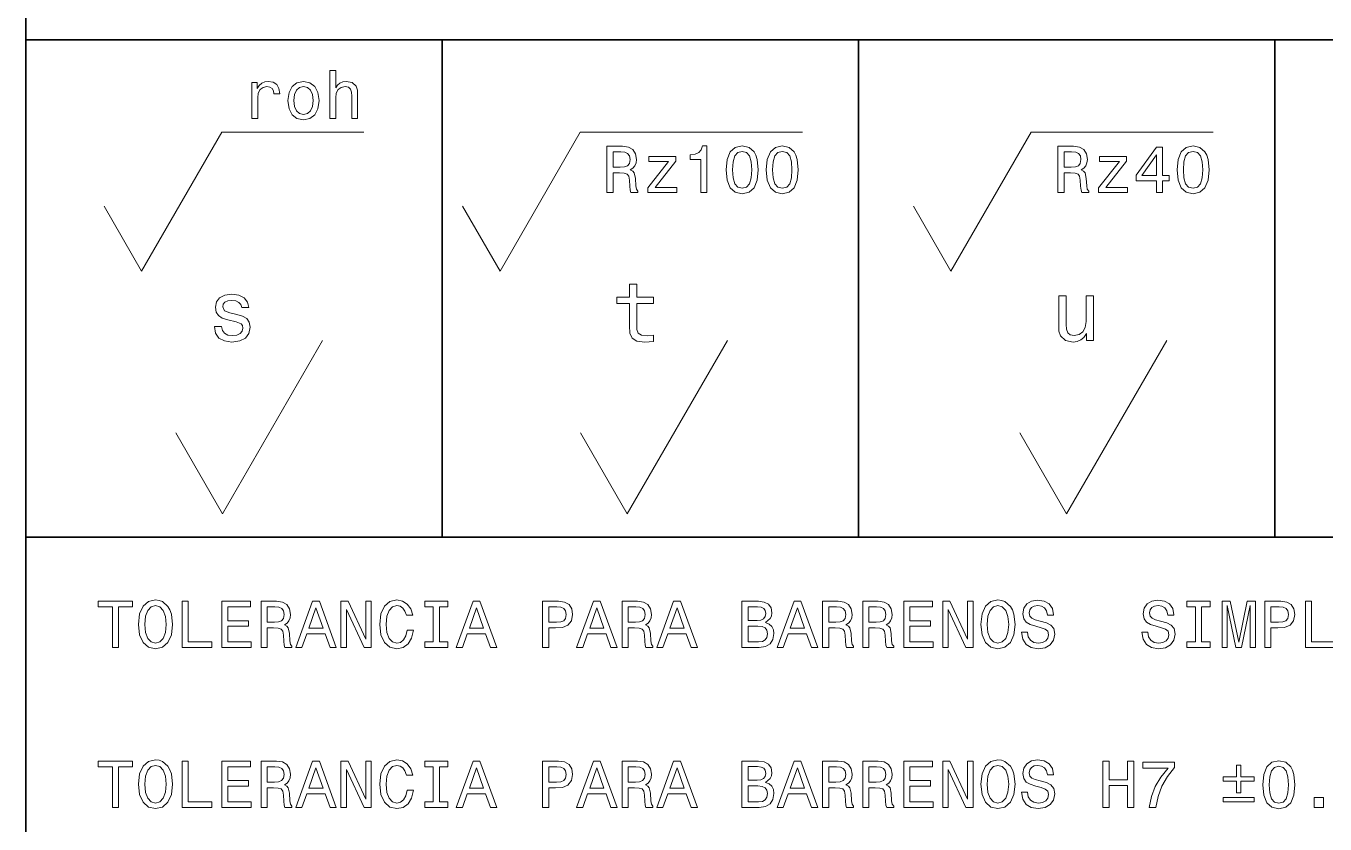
# Model space of a CAD drawing. Extents: x 14 to 2196, y -1968 to 1826.
# Drawn here: x 954 to 1066.3, y 488.4 to 557.4 of the extents above; entities that cross this region are included whole.
import ezdxf

# ---------------------------------------------------------------- set-up
doc = ezdxf.new("R2010")
doc.units = 0

msp = doc.modelspace()

# ---------------------------------------------------------------- linework, layer by layer
at = {"color": 7, "lineweight": 35}
for p, q in [((953.95874, 826.463928), (953.95874, 15.623924)), ((1173.95874, 556.249268), (953.95874, 556.249268)), ((953.95874, 556.249268), (953.95874, 513.249268)), ((989.95874, 556.249268), (989.95874, 513.249268)), ((1025.95874, 556.249268), (1025.95874, 513.249268)), ((1061.95874, 556.249268), (1061.95874, 513.249268)), ((1173.95874, 513.249268), (953.95874, 513.249268)), ((953.95874, 513.249268), (953.95874, 448.249268)), ((953.95874, 513.249268), (1173.95874, 513.249268))]:
    msp.add_line(p, q, dxfattribs=at)
at = {"color": 7, "lineweight": 13}
for p, q in [((963.95874, 536.249268), (970.886963, 548.249268)), ((970.886963, 548.249268), (983.167969, 548.249268)), ((994.95874, 536.249268), (1001.886963, 548.249268)), ((1001.886963, 548.249268), (1021.107422, 548.249268)), ((1033.95874, 536.249268), (1040.886963, 548.249268)), ((1040.886963, 548.249268), (1056.637695, 548.249268)), ((963.95874, 536.249268), (960.725586, 541.849243)), ((994.95874, 536.249268), (991.725586, 541.849243)), ((1033.95874, 536.249268), (1030.725586, 541.849243)), ((970.95874, 515.249268), (979.619019, 530.249268)), ((1005.95874, 515.249268), (1014.619019, 530.249268)), ((1043.95874, 515.249268), (1052.619019, 530.249268)), ((970.95874, 515.249268), (966.917297, 522.249268)), ((1005.95874, 515.249268), (1001.917297, 522.249268)), ((1043.95874, 515.249268), (1039.917236, 522.249268))]:
    msp.add_line(p, q, dxfattribs=at)
for points in [[(980.23999, 549.44928), (980.747192, 549.44928), (980.747192, 551.236023), (980.799072, 551.645264), (980.966248, 551.944946), (981.225586, 552.129395), (981.571411, 552.198547), (981.848083, 552.14093), (982.020996, 551.985291), (982.107422, 551.725952), (982.13623, 551.380127), (982.13623, 549.44928), (982.643433, 549.44928), (982.643433, 551.483887), (982.620422, 551.893066), (982.516663, 552.233154), (982.176575, 552.544373), (981.646362, 552.65387), (981.358154, 552.613525), (981.110291, 552.504028), (980.902832, 552.331116), (980.747192, 552.094788), (980.747192, 553.587585), (980.23999, 553.587585)], [(973.490723, 549.44928), (973.997925, 549.44928), (973.997925, 551.21875), (974.049805, 551.645264), (974.205444, 551.950745), (974.459045, 552.135132), (974.799072, 552.198547), (975.052673, 552.158203), (975.242859, 552.042969), (975.358154, 551.846985), (975.398499, 551.581848), (975.911438, 551.581848), (975.842285, 552.048706), (975.6521, 552.382996), (975.335083, 552.584717), (974.902832, 552.65387), (974.608887, 552.607788), (974.355286, 552.492493), (974.130493, 552.29657), (973.951782, 552.031433), (973.951782, 552.544373), (973.490723, 552.544373)], [(976.620422, 550.993958), (976.712646, 550.290771), (976.977722, 549.772034), (977.398499, 549.44928), (977.963318, 549.339783), (978.5224, 549.44928), (978.943176, 549.766296), (979.208313, 550.285034), (979.306274, 550.993958), (979.208313, 551.697144), (978.943176, 552.221619), (978.5224, 552.538635), (977.963318, 552.65387), (977.398499, 552.538635), (976.977722, 552.21582), (976.712646, 551.697144)], [(977.13916, 550.999695), (977.190979, 551.518433), (977.352417, 551.893066), (977.611755, 552.123657), (977.963318, 552.204346), (978.309143, 552.123657), (978.568542, 551.898865), (978.729919, 551.518433), (978.787537, 550.999695), (978.729919, 550.47522), (978.568542, 550.094788), (978.309143, 549.864258), (977.963318, 549.789368), (977.611755, 549.864258), (977.352417, 550.094788), (977.190979, 550.47522)], [(1004.208313, 543.049255), (1004.744324, 543.049255), (1004.744324, 544.738037), (1005.29187, 544.738037), (1005.695312, 544.720703), (1005.948914, 544.640015), (1006.08728, 544.449829), (1006.144897, 544.109802), (1006.173706, 543.591064), (1006.208313, 543.250977), (1006.277466, 543.049255), (1006.882629, 543.049255), (1006.882629, 543.158752), (1006.750061, 543.320129), (1006.703979, 543.619873), (1006.663635, 544.265381), (1006.565674, 544.743774), (1006.433105, 544.893616), (1006.225586, 545.003174), (1006.456116, 545.147217), (1006.617493, 545.348938), (1006.721252, 545.602539), (1006.755859, 545.90802), (1006.675171, 546.392212), (1006.44458, 546.75531), (1006.064209, 546.974304), (1005.545471, 547.049255), (1004.208313, 547.049255)], [(1005.39563, 546.559326), (1005.747192, 546.52478), (1005.995056, 546.415222), (1006.150635, 546.213501), (1006.202515, 545.896545), (1006.144897, 545.562195), (1005.989258, 545.360474), (1005.724121, 545.256775), (1005.361023, 545.227905), (1004.744324, 545.227905), (1004.744324, 546.559326)], [(1009.533936, 545.717834), (1007.729919, 543.435425), (1007.729919, 543.049255), (1010.237122, 543.049255), (1010.237122, 543.475769), (1008.36969, 543.475769), (1010.156433, 545.752441), (1010.156433, 546.144348), (1007.816345, 546.144348), (1007.816345, 545.717834)], [(1012.329346, 543.049255), (1012.853821, 543.049255), (1012.853821, 547.078064), (1012.461914, 547.078064), (1012.358154, 546.726501), (1012.150635, 546.490173), (1011.833679, 546.351868), (1011.39563, 546.305725), (1011.39563, 545.896545), (1012.329346, 545.896545)], [(1014.513794, 545.003174), (1014.60022, 544.098267), (1014.871094, 543.452698), (1015.303406, 543.060791), (1015.902832, 542.93396), (1016.49646, 543.060791), (1016.928772, 543.452698), (1017.193909, 544.098267), (1017.286133, 545.003174), (1017.193909, 545.902283), (1017.084351, 546.259644), (1016.928772, 546.553589), (1016.49646, 546.945496), (1015.902832, 547.078064), (1015.303406, 546.945496), (1014.871094, 546.547791), (1014.60022, 545.902283)], [(1015.067078, 545.003174), (1015.11322, 545.700562), (1015.257263, 546.201965), (1015.516663, 546.495972), (1015.902832, 546.59967), (1016.283203, 546.495972), (1016.542603, 546.201965), (1016.686707, 545.700562), (1016.732788, 545.003174), (1016.686707, 544.299988), (1016.542603, 543.798523), (1016.283203, 543.504578), (1015.902832, 543.406616), (1015.516663, 543.504578), (1015.257263, 543.798523), (1015.11322, 544.299988)], [(1017.983521, 545.003174), (1018.069946, 544.098267), (1018.340881, 543.452698), (1018.773132, 543.060791), (1019.372559, 542.93396), (1019.966248, 543.060791), (1020.398499, 543.452698), (1020.663635, 544.098267), (1020.755859, 545.003174), (1020.663635, 545.902283), (1020.554138, 546.259644), (1020.398499, 546.553589), (1019.966248, 546.945496), (1019.372559, 547.078064), (1018.773132, 546.945496), (1018.340881, 546.547791), (1018.069946, 545.902283)], [(1018.536804, 545.003174), (1018.582947, 545.700562), (1018.727051, 546.201965), (1018.986389, 546.495972), (1019.372559, 546.59967), (1019.752991, 546.495972), (1020.012329, 546.201965), (1020.156433, 545.700562), (1020.202515, 545.003174), (1020.156433, 544.299988), (1020.012329, 543.798523), (1019.752991, 543.504578), (1019.372559, 543.406616), (1018.986389, 543.504578), (1018.727051, 543.798523), (1018.582947, 544.299988)], [(1043.208374, 543.049255), (1043.744385, 543.049255), (1043.744385, 544.738037), (1044.29187, 544.738037), (1044.695435, 544.720703), (1044.948975, 544.640015), (1045.08728, 544.449829), (1045.144897, 544.109802), (1045.173828, 543.591064), (1045.208374, 543.250977), (1045.277466, 543.049255), (1045.88269, 543.049255), (1045.88269, 543.158752), (1045.750122, 543.320129), (1045.703979, 543.619873), (1045.663696, 544.265381), (1045.565674, 544.743774), (1045.433105, 544.893616), (1045.225708, 545.003174), (1045.456177, 545.147217), (1045.617554, 545.348938), (1045.721313, 545.602539), (1045.755859, 545.90802), (1045.675171, 546.392212), (1045.444702, 546.75531), (1045.064209, 546.974304), (1044.545532, 547.049255), (1043.208374, 547.049255)], [(1044.39563, 546.559326), (1044.747314, 546.52478), (1044.995117, 546.415222), (1045.150757, 546.213501), (1045.202637, 545.896545), (1045.144897, 545.562195), (1044.98938, 545.360474), (1044.724243, 545.256775), (1044.361084, 545.227905), (1043.744385, 545.227905), (1043.744385, 546.559326)], [(1048.534058, 545.717834), (1046.72998, 543.435425), (1046.72998, 543.049255), (1049.237183, 543.049255), (1049.237183, 543.475769), (1047.369751, 543.475769), (1049.156494, 545.752441), (1049.156494, 546.144348), (1046.816406, 546.144348), (1046.816406, 545.717834)], [(1051.750122, 543.049255), (1052.268921, 543.049255), (1052.268921, 544.040588), (1052.839478, 544.040588), (1052.839478, 544.501709), (1052.268921, 544.501709), (1052.268921, 546.96283), (1051.744385, 546.96283), (1049.992188, 544.547791), (1049.992188, 544.040588), (1051.750122, 544.040588)], [(1050.476318, 544.501709), (1051.750122, 546.294189), (1051.750122, 544.501709)], [(1053.513794, 545.003174), (1053.600342, 544.098267), (1053.871216, 543.452698), (1054.303467, 543.060791), (1054.902832, 542.93396), (1055.496582, 543.060791), (1055.928833, 543.452698), (1056.19397, 544.098267), (1056.286133, 545.003174), (1056.19397, 545.902283), (1056.084473, 546.259644), (1055.928833, 546.553589), (1055.496582, 546.945496), (1054.902832, 547.078064), (1054.303467, 546.945496), (1053.871216, 546.547791), (1053.600342, 545.902283)], [(1054.067139, 545.003174), (1054.113281, 545.700562), (1054.257324, 546.201965), (1054.516724, 546.495972), (1054.902832, 546.59967), (1055.283325, 546.495972), (1055.542603, 546.201965), (1055.686768, 545.700562), (1055.73291, 545.003174), (1055.686768, 544.299988), (1055.542603, 543.798523), (1055.283325, 543.504578), (1054.902832, 543.406616), (1054.516724, 543.504578), (1054.257324, 543.798523), (1054.113281, 544.299988)], [(1006.148987, 533.44812), (1006.148987, 531.510071), (1006.1922, 530.883301), (1006.393921, 530.450989), (1006.797363, 530.198853), (1007.481812, 530.112366), (1008.231079, 530.148376), (1008.231079, 530.695984), (1007.683533, 530.65271), (1007.186401, 530.710388), (1006.919861, 530.890503), (1006.804565, 531.193054), (1006.782959, 531.618164), (1006.782959, 533.44812), (1008.231079, 533.44812), (1008.231079, 533.988464), (1006.782959, 533.988464), (1006.782959, 535.119568), (1006.148987, 535.119568), (1006.148987, 533.988464), (1005.053833, 533.988464), (1005.053833, 533.44812)], [(972.193604, 532.504333), (971.581238, 532.648376), (971.127319, 532.814087), (970.976074, 533.15271), (971.019287, 533.390503), (971.170593, 533.563416), (971.415527, 533.671448), (971.768555, 533.714661), (972.107178, 533.671448), (972.373718, 533.541748), (972.546631, 533.347229), (972.618713, 533.087891), (973.238281, 533.087891), (973.238281, 533.102295), (973.130249, 533.570618), (972.834839, 533.938049), (972.373718, 534.168579), (971.768555, 534.255005), (971.156189, 534.168579), (970.709473, 533.930847), (970.428528, 533.57782), (970.342041, 533.131104), (970.40686, 532.698853), (970.608643, 532.39624), (970.940002, 532.180115), (971.422729, 532.028809), (972.128784, 531.855896), (972.561035, 531.675781), (972.676331, 531.531677), (972.719543, 531.315552), (972.654724, 531.04895), (972.481812, 530.847229), (972.200806, 530.71759), (971.826172, 530.674316), (971.429932, 530.71759), (971.141785, 530.868835), (970.947205, 531.113831), (970.867981, 531.452454), (970.255615, 531.452454), (970.356445, 530.876099), (970.651855, 530.458191), (971.120117, 530.206055), (971.768555, 530.112366), (972.445801, 530.206055), (972.942932, 530.458191), (973.245483, 530.861633), (973.353577, 531.387573), (973.274292, 531.841492), (973.050964, 532.151306), (972.683533, 532.353027)], [(1046.281494, 534.118164), (1045.647461, 534.118164), (1045.647461, 531.884705), (1045.575439, 531.365967), (1045.366577, 530.991333), (1045.042358, 530.760803), (1044.61731, 530.688721), (1044.278687, 530.746399), (1044.0625, 530.919312), (1043.940063, 531.214661), (1043.911255, 531.632568), (1043.911255, 534.118164), (1043.277222, 534.118164), (1043.277222, 531.57489), (1043.298828, 531.063416), (1043.435669, 530.638306), (1043.853516, 530.249268), (1044.52356, 530.112366), (1044.883789, 530.162842), (1045.193604, 530.29248), (1045.460205, 530.515808), (1045.676392, 530.840027), (1045.676392, 530.249268), (1046.281494, 530.249268)], [(961.428467, 503.698853), (961.95874, 503.698853), (961.95874, 507.214691), (963.169128, 507.214691), (963.169128, 507.698853), (960.212341, 507.698853), (960.212341, 507.214691), (961.428467, 507.214691)], [(963.682068, 505.698853), (963.785828, 504.799713), (964.085571, 504.136902), (964.552429, 503.727661), (965.16333, 503.589355), (965.768555, 503.727661), (966.24115, 504.136902), (966.535095, 504.799713), (966.644592, 505.698853), (966.535095, 506.592224), (966.408325, 506.955322), (966.24115, 507.255035), (965.768555, 507.664276), (965.480347, 507.768005), (965.16333, 507.80835), (964.546631, 507.664276), (964.079773, 507.260803), (963.785828, 506.597992)], [(964.235413, 505.698853), (964.298828, 506.396271), (964.489014, 506.909241), (964.782959, 507.220459), (965.16333, 507.329987), (965.537964, 507.220459), (965.831909, 506.903473), (966.022156, 506.390503), (966.091309, 505.698853), (966.022156, 505.001434), (965.831909, 504.488464), (965.537964, 504.177246), (965.16333, 504.073486), (964.782959, 504.177246), (964.489014, 504.488464), (964.298828, 504.995697)], [(967.463074, 503.698853), (970.033691, 503.698853), (970.033691, 504.183014), (967.993347, 504.183014), (967.993347, 507.698853), (967.463074, 507.698853)], [(970.892456, 503.698853), (973.428467, 503.698853), (973.428467, 504.183014), (971.422729, 504.183014), (971.422729, 505.537476), (973.209473, 505.537476), (973.209473, 506.015869), (971.422729, 506.015869), (971.422729, 507.214691), (973.382385, 507.214691), (973.382385, 507.698853), (970.892456, 507.698853)], [(974.287292, 503.698853), (974.823303, 503.698853), (974.823303, 505.387604), (975.37085, 505.387604), (975.774292, 505.370331), (976.027893, 505.289642), (976.16626, 505.099426), (976.223877, 504.759369), (976.252686, 504.240631), (976.287292, 503.900574), (976.356445, 503.698853), (976.961609, 503.698853), (976.961609, 503.80835), (976.829041, 503.969757), (976.782959, 504.26947), (976.742615, 504.914978), (976.644592, 505.393372), (976.512085, 505.543243), (976.304565, 505.65274), (976.535095, 505.796844), (976.696472, 505.998566), (976.800232, 506.252167), (976.834839, 506.557648), (976.75415, 507.041779), (976.52356, 507.404907), (976.143188, 507.623932), (975.624451, 507.698853), (974.287292, 507.698853)], [(975.474609, 507.208954), (975.826172, 507.174347), (976.074036, 507.06485), (976.229614, 506.863129), (976.281494, 506.546112), (976.223877, 506.211823), (976.068237, 506.010101), (975.803101, 505.906342), (975.440002, 505.877533), (974.823303, 505.877533), (974.823303, 507.208954)], [(977.290161, 503.698853), (977.820435, 503.698853), (978.24115, 504.874634), (979.837708, 504.874634), (980.258423, 503.698853), (980.800232, 503.698853), (979.336243, 507.70462), (978.748352, 507.70462)], [(978.425598, 505.364563), (979.042297, 507.128235), (979.659058, 505.364563)], [(981.197937, 503.698853), (981.676331, 503.698853), (981.676331, 506.978394), (983.209473, 503.698853), (983.826172, 503.698853), (983.826172, 507.698853), (983.342041, 507.698853), (983.342041, 504.419312), (981.826172, 507.698853), (981.197937, 507.698853)], [(986.915527, 505.185883), (986.800232, 504.701721), (986.610046, 504.355927), (986.34491, 504.14267), (986.033691, 504.073486), (985.659058, 504.177246), (985.365051, 504.488464), (985.169128, 504.995697), (985.105713, 505.698853), (985.169128, 506.396271), (985.359314, 506.909241), (985.653259, 507.220459), (986.033691, 507.329987), (986.310303, 507.272339), (986.546631, 507.110962), (986.731079, 506.851593), (986.857849, 506.494232), (987.405396, 506.494232), (987.232544, 507.041779), (986.9328, 507.456787), (986.52356, 507.716156), (986.033691, 507.80835), (985.422729, 507.664276), (984.955872, 507.260803), (984.656128, 506.597992), (984.552368, 505.698853), (984.656128, 504.799713), (984.955872, 504.136902), (985.422729, 503.727661), (986.033691, 503.589355), (986.569702, 503.698853), (987.001953, 504.004333), (987.307434, 504.505768), (987.468811, 505.185883)], [(989.186401, 504.183014), (988.448669, 504.183014), (988.448669, 503.698853), (990.454407, 503.698853), (990.454407, 504.183014), (989.716675, 504.183014), (989.716675, 507.214691), (990.454407, 507.214691), (990.454407, 507.698853), (988.448669, 507.698853), (988.448669, 507.214691), (989.186401, 507.214691)], [(991.169128, 503.698853), (991.699341, 503.698853), (992.120117, 504.874634), (993.716675, 504.874634), (994.13739, 503.698853), (994.679199, 503.698853), (993.21521, 507.70462), (992.627319, 507.70462)], [(992.304565, 505.364563), (992.921265, 507.128235), (993.537964, 505.364563)], [(998.644592, 503.698853), (999.174866, 503.698853), (999.174866, 505.387604), (999.762756, 505.387604), (1000.356445, 505.416443), (1000.829041, 505.618164), (1001.134521, 506.010101), (1001.238281, 506.546112), (1001.157593, 507.041779), (1000.927063, 507.404907), (1000.546631, 507.623932), (1000.027893, 507.698853), (998.644592, 507.698853)], [(999.883789, 507.208954), (1000.229614, 507.174347), (1000.483215, 507.06485), (1000.633118, 506.863129), (1000.684937, 506.546112), (1000.627319, 506.211823), (1000.47168, 506.010101), (1000.206604, 505.906342), (999.843445, 505.877533), (999.174866, 505.877533), (999.174866, 507.208954)], [(1001.578308, 503.698853), (1002.108582, 503.698853), (1002.529358, 504.874634), (1004.125854, 504.874634), (1004.546631, 503.698853), (1005.08844, 503.698853), (1003.624451, 507.70462), (1003.03656, 507.70462)], [(1002.713806, 505.364563), (1003.330505, 507.128235), (1003.947205, 505.364563)], [(1005.514954, 503.698853), (1006.050964, 503.698853), (1006.050964, 505.387604), (1006.598511, 505.387604), (1007.001953, 505.370331), (1007.255554, 505.289642), (1007.393921, 505.099426), (1007.451538, 504.759369), (1007.480347, 504.240631), (1007.514954, 503.900574), (1007.584106, 503.698853), (1008.18927, 503.698853), (1008.18927, 503.80835), (1008.056702, 503.969757), (1008.01062, 504.26947), (1007.970276, 504.914978), (1007.872314, 505.393372), (1007.739746, 505.543243), (1007.532227, 505.65274), (1007.762756, 505.796844), (1007.924133, 505.998566), (1008.027893, 506.252167), (1008.0625, 506.557648), (1007.981812, 507.041779), (1007.751221, 507.404907), (1007.37085, 507.623932), (1006.852112, 507.698853), (1005.514954, 507.698853)], [(1006.702271, 507.208954), (1007.053833, 507.174347), (1007.301697, 507.06485), (1007.457275, 506.863129), (1007.509155, 506.546112), (1007.451538, 506.211823), (1007.295898, 506.010101), (1007.030762, 505.906342), (1006.667664, 505.877533), (1006.050964, 505.877533), (1006.050964, 507.208954)], [(1008.517822, 503.698853), (1009.048096, 503.698853), (1009.468811, 504.874634), (1011.065369, 504.874634), (1011.486145, 503.698853), (1012.027893, 503.698853), (1010.563904, 507.70462), (1009.976013, 507.70462)], [(1009.653259, 505.364563), (1010.269958, 507.128235), (1010.886719, 505.364563)], [(1017.929932, 505.860229), (1018.333374, 506.194519), (1018.437134, 506.419312), (1018.47168, 506.695984), (1018.39679, 507.128235), (1018.171997, 507.439484), (1017.808899, 507.6297), (1017.301697, 507.698853), (1015.878052, 507.698853), (1015.878052, 503.698853), (1017.382385, 503.698853), (1017.918396, 503.779541), (1018.316101, 504.015869), (1018.563904, 504.390503), (1018.650391, 504.897705), (1018.598511, 505.237762), (1018.460205, 505.520172), (1018.235413, 505.727661)], [(1017.1922, 506.03891), (1016.408325, 506.03891), (1016.408325, 507.220459), (1017.238281, 507.220459), (1017.5495, 507.185883), (1017.768555, 507.082123), (1017.901123, 506.903473), (1017.947205, 506.638336), (1017.895325, 506.373199), (1017.757019, 506.188751), (1017.520691, 506.073486)], [(1018.927063, 503.698853), (1019.457275, 503.698853), (1019.878052, 504.874634), (1021.474609, 504.874634), (1021.895325, 503.698853), (1022.437134, 503.698853), (1020.973145, 507.70462), (1020.385254, 507.70462)], [(1020.0625, 505.364563), (1020.679199, 507.128235), (1021.295898, 505.364563)], [(1022.863647, 503.698853), (1023.399658, 503.698853), (1023.399658, 505.387604), (1023.947205, 505.387604), (1024.350708, 505.370331), (1024.604248, 505.289642), (1024.742554, 505.099426), (1024.800293, 504.759369), (1024.829102, 504.240631), (1024.863647, 503.900574), (1024.932861, 503.698853), (1025.537964, 503.698853), (1025.537964, 503.80835), (1025.405396, 503.969757), (1025.359375, 504.26947), (1025.31897, 504.914978), (1025.220947, 505.393372), (1025.088379, 505.543243), (1024.880981, 505.65274), (1025.11145, 505.796844), (1025.272827, 505.998566), (1025.376587, 506.252167), (1025.411133, 506.557648), (1025.330566, 507.041779), (1025.099976, 507.404907), (1024.719604, 507.623932), (1024.200806, 507.698853), (1022.863647, 507.698853)], [(1024.051025, 507.208954), (1024.402588, 507.174347), (1024.650391, 507.06485), (1024.80603, 506.863129), (1024.85791, 506.546112), (1024.800293, 506.211823), (1024.644653, 506.010101), (1024.379517, 505.906342), (1024.016357, 505.877533), (1023.399658, 505.877533), (1023.399658, 507.208954)], [(1026.333374, 503.698853), (1026.869385, 503.698853), (1026.869385, 505.387604), (1027.416992, 505.387604), (1027.820435, 505.370331), (1028.073975, 505.289642), (1028.212402, 505.099426), (1028.27002, 504.759369), (1028.298828, 504.240631), (1028.333374, 503.900574), (1028.402588, 503.698853), (1029.00769, 503.698853), (1029.00769, 503.80835), (1028.875122, 503.969757), (1028.829102, 504.26947), (1028.788696, 504.914978), (1028.690674, 505.393372), (1028.558228, 505.543243), (1028.350708, 505.65274), (1028.581177, 505.796844), (1028.742554, 505.998566), (1028.846313, 506.252167), (1028.880981, 506.557648), (1028.800293, 507.041779), (1028.569702, 507.404907), (1028.189331, 507.623932), (1027.670532, 507.698853), (1026.333374, 507.698853)], [(1027.520752, 507.208954), (1027.872314, 507.174347), (1028.120117, 507.06485), (1028.275757, 506.863129), (1028.327637, 506.546112), (1028.27002, 506.211823), (1028.11438, 506.010101), (1027.849243, 505.906342), (1027.486084, 505.877533), (1026.869385, 505.877533), (1026.869385, 507.208954)], [(1029.878052, 503.698853), (1032.414062, 503.698853), (1032.414062, 504.183014), (1030.408325, 504.183014), (1030.408325, 505.537476), (1032.195068, 505.537476), (1032.195068, 506.015869), (1030.408325, 506.015869), (1030.408325, 507.214691), (1032.36792, 507.214691), (1032.36792, 507.698853), (1029.878052, 507.698853)], [(1033.244019, 503.698853), (1033.722412, 503.698853), (1033.722412, 506.978394), (1035.255615, 503.698853), (1035.872314, 503.698853), (1035.872314, 507.698853), (1035.388184, 507.698853), (1035.388184, 504.419312), (1033.872314, 507.698853), (1033.244019, 507.698853)], [(1036.546631, 505.698853), (1036.650391, 504.799713), (1036.950073, 504.136902), (1037.416992, 503.727661), (1038.027954, 503.589355), (1038.633057, 503.727661), (1039.105713, 504.136902), (1039.399658, 504.799713), (1039.509155, 505.698853), (1039.399658, 506.592224), (1039.272827, 506.955322), (1039.105713, 507.255035), (1038.633057, 507.664276), (1038.344971, 507.768005), (1038.027954, 507.80835), (1037.411255, 507.664276), (1036.944336, 507.260803), (1036.650391, 506.597992)], [(1037.099976, 505.698853), (1037.16333, 506.396271), (1037.353516, 506.909241), (1037.647461, 507.220459), (1038.027954, 507.329987), (1038.402588, 507.220459), (1038.696533, 506.903473), (1038.886719, 506.390503), (1038.955811, 505.698853), (1038.886719, 505.001434), (1038.696533, 504.488464), (1038.402588, 504.177246), (1038.027954, 504.073486), (1037.647461, 504.177246), (1037.353516, 504.488464), (1037.16333, 504.995697)], [(1040.587036, 505.018738), (1040.0625, 505.018738), (1040.177734, 504.407776), (1040.465942, 503.958221), (1040.90979, 503.687317), (1041.509155, 503.589355), (1042.102783, 503.681549), (1042.546631, 503.93515), (1042.829102, 504.332855), (1042.932861, 504.857361), (1042.846313, 505.329987), (1042.604248, 505.635437), (1042.212402, 505.837189), (1041.687866, 505.98703), (1041.238281, 506.096558), (1040.944336, 506.223358), (1040.777222, 506.407776), (1040.725342, 506.695984), (1040.777222, 506.955322), (1040.927002, 507.151306), (1041.157593, 507.283875), (1041.474609, 507.329987), (1041.797363, 507.272339), (1042.051025, 507.11673), (1042.21814, 506.857361), (1042.298828, 506.505768), (1042.823242, 506.505768), (1042.823242, 506.517303), (1042.731079, 507.059082), (1042.460205, 507.462555), (1042.033691, 507.716156), (1041.457275, 507.802612), (1040.938599, 507.716156), (1040.535156, 507.47406), (1040.275757, 507.099426), (1040.183594, 506.615265), (1040.258423, 506.183014), (1040.477539, 505.889069), (1040.823242, 505.693085), (1041.295898, 505.543243), (1041.762817, 505.410675), (1042.11438, 505.283875), (1042.327637, 505.099426), (1042.402588, 504.799713), (1042.333374, 504.494232), (1042.154663, 504.263702), (1041.883789, 504.119598), (1041.532227, 504.073486), (1041.140259, 504.136902), (1040.840576, 504.32132), (1040.650391, 504.621033)], [(1050.996216, 505.018738), (1050.47168, 505.018738), (1050.587036, 504.407776), (1050.875244, 503.958221), (1051.31897, 503.687317), (1051.918457, 503.589355), (1052.512085, 503.681549), (1052.955811, 503.93515), (1053.238281, 504.332855), (1053.342041, 504.857361), (1053.255615, 505.329987), (1053.01355, 505.635437), (1052.621582, 505.837189), (1052.097046, 505.98703), (1051.647461, 506.096558), (1051.353516, 506.223358), (1051.186401, 506.407776), (1051.134521, 506.695984), (1051.186401, 506.955322), (1051.336304, 507.151306), (1051.566772, 507.283875), (1051.883789, 507.329987), (1052.206543, 507.272339), (1052.460205, 507.11673), (1052.627319, 506.857361), (1052.708008, 506.505768), (1053.232544, 506.505768), (1053.232544, 506.517303), (1053.140259, 507.059082), (1052.869385, 507.462555), (1052.442871, 507.716156), (1051.866577, 507.802612), (1051.347778, 507.716156), (1050.944336, 507.47406), (1050.684937, 507.099426), (1050.592773, 506.615265), (1050.667725, 506.183014), (1050.886719, 505.889069), (1051.232544, 505.693085), (1051.7052, 505.543243), (1052.171997, 505.410675), (1052.52356, 505.283875), (1052.736816, 505.099426), (1052.811768, 504.799713), (1052.742676, 504.494232), (1052.563965, 504.263702), (1052.293091, 504.119598), (1051.941406, 504.073486), (1051.549561, 504.136902), (1051.249878, 504.32132), (1051.05957, 504.621033)], [(1055.11145, 504.183014), (1054.373779, 504.183014), (1054.373779, 503.698853), (1056.379517, 503.698853), (1056.379517, 504.183014), (1055.641724, 504.183014), (1055.641724, 507.214691), (1056.379517, 507.214691), (1056.379517, 507.698853), (1054.373779, 507.698853), (1054.373779, 507.214691), (1055.11145, 507.214691)], [(1057.405396, 503.698853), (1057.849243, 503.698853), (1057.849243, 507.329987), (1058.598511, 503.698853), (1059.094238, 503.698853), (1059.837769, 507.329987), (1059.837769, 503.698853), (1060.287231, 503.698853), (1060.287231, 507.698853), (1059.584106, 507.698853), (1058.846313, 504.171478), (1058.11438, 507.698853), (1057.405396, 507.698853)], [(1061.099976, 503.698853), (1061.630249, 503.698853), (1061.630249, 505.387604), (1062.21814, 505.387604), (1062.811768, 505.416443), (1063.284424, 505.618164), (1063.589844, 506.010101), (1063.693604, 506.546112), (1063.612915, 507.041779), (1063.382446, 507.404907), (1063.001953, 507.623932), (1062.483276, 507.698853), (1061.099976, 507.698853)], [(1062.339111, 507.208954), (1062.684937, 507.174347), (1062.938599, 507.06485), (1063.088379, 506.863129), (1063.140259, 506.546112), (1063.082642, 506.211823), (1062.927002, 506.010101), (1062.661865, 505.906342), (1062.298828, 505.877533), (1061.630249, 505.877533), (1061.630249, 507.208954)], [(1064.615845, 503.698853), (1067.186401, 503.698853), (1067.186401, 504.183014), (1065.146118, 504.183014), (1065.146118, 507.698853), (1064.615845, 507.698853)], [(1017.31897, 504.177246), (1016.408325, 504.177246), (1016.408325, 505.554749), (1017.26709, 505.554749), (1017.630188, 505.514404), (1017.889587, 505.393372), (1018.045227, 505.185883), (1018.097046, 504.886169), (1018.045227, 504.569183), (1017.901123, 504.350159), (1017.659058, 504.21759)], [(961.428467, 489.877533), (961.95874, 489.877533), (961.95874, 493.393372), (963.169128, 493.393372), (963.169128, 493.877533), (960.212341, 493.877533), (960.212341, 493.393372), (961.428467, 493.393372)], [(963.682068, 491.877533), (963.785828, 490.978394), (964.085571, 490.315582), (964.552429, 489.906342), (965.16333, 489.768036), (965.768555, 489.906342), (966.24115, 490.315582), (966.535095, 490.978394), (966.644592, 491.877533), (966.535095, 492.770905), (966.408325, 493.134003), (966.24115, 493.433716), (965.768555, 493.842957), (965.480347, 493.946686), (965.16333, 493.98703), (964.546631, 493.842957), (964.079773, 493.439484), (963.785828, 492.776672)], [(964.235413, 491.877533), (964.298828, 492.574951), (964.489014, 493.087921), (964.782959, 493.399139), (965.16333, 493.508667), (965.537964, 493.399139), (965.831909, 493.082153), (966.022156, 492.569183), (966.091309, 491.877533), (966.022156, 491.180115), (965.831909, 490.667145), (965.537964, 490.355927), (965.16333, 490.252167), (964.782959, 490.355927), (964.489014, 490.667145), (964.298828, 491.174377)], [(967.463074, 489.877533), (970.033691, 489.877533), (970.033691, 490.361694), (967.993347, 490.361694), (967.993347, 493.877533), (967.463074, 493.877533)], [(970.892456, 489.877533), (973.428467, 489.877533), (973.428467, 490.361694), (971.422729, 490.361694), (971.422729, 491.716156), (973.209473, 491.716156), (973.209473, 492.19455), (971.422729, 492.19455), (971.422729, 493.393372), (973.382385, 493.393372), (973.382385, 493.877533), (970.892456, 493.877533)], [(974.287292, 489.877533), (974.823303, 489.877533), (974.823303, 491.566284), (975.37085, 491.566284), (975.774292, 491.549011), (976.027893, 491.468323), (976.16626, 491.278107), (976.223877, 490.938049), (976.252686, 490.419312), (976.287292, 490.079254), (976.356445, 489.877533), (976.961609, 489.877533), (976.961609, 489.98703), (976.829041, 490.148438), (976.782959, 490.448151), (976.742615, 491.093658), (976.644592, 491.572052), (976.512085, 491.721924), (976.304565, 491.831421), (976.535095, 491.975525), (976.696472, 492.177246), (976.800232, 492.430847), (976.834839, 492.736328), (976.75415, 493.220459), (976.52356, 493.583588), (976.143188, 493.802612), (975.624451, 493.877533), (974.287292, 493.877533)], [(975.474609, 493.387634), (975.826172, 493.353027), (976.074036, 493.24353), (976.229614, 493.041809), (976.281494, 492.724792), (976.223877, 492.390503), (976.068237, 492.188782), (975.803101, 492.085022), (975.440002, 492.056213), (974.823303, 492.056213), (974.823303, 493.387634)], [(977.290161, 489.877533), (977.820435, 489.877533), (978.24115, 491.053314), (979.837708, 491.053314), (980.258423, 489.877533), (980.800232, 489.877533), (979.336243, 493.883301), (978.748352, 493.883301)], [(978.425598, 491.543243), (979.042297, 493.306915), (979.659058, 491.543243)], [(981.197937, 489.877533), (981.676331, 489.877533), (981.676331, 493.157074), (983.209473, 489.877533), (983.826172, 489.877533), (983.826172, 493.877533), (983.342041, 493.877533), (983.342041, 490.597992), (981.826172, 493.877533), (981.197937, 493.877533)], [(986.915527, 491.364563), (986.800232, 490.880402), (986.610046, 490.534607), (986.34491, 490.32135), (986.033691, 490.252167), (985.659058, 490.355927), (985.365051, 490.667145), (985.169128, 491.174377), (985.105713, 491.877533), (985.169128, 492.574951), (985.359314, 493.087921), (985.653259, 493.399139), (986.033691, 493.508667), (986.310303, 493.451019), (986.546631, 493.289642), (986.731079, 493.030273), (986.857849, 492.672913), (987.405396, 492.672913), (987.232544, 493.220459), (986.9328, 493.635468), (986.52356, 493.894836), (986.033691, 493.98703), (985.422729, 493.842957), (984.955872, 493.439484), (984.656128, 492.776672), (984.552368, 491.877533), (984.656128, 490.978394), (984.955872, 490.315582), (985.422729, 489.906342), (986.033691, 489.768036), (986.569702, 489.877533), (987.001953, 490.183014), (987.307434, 490.684448), (987.468811, 491.364563)], [(989.186401, 490.361694), (988.448669, 490.361694), (988.448669, 489.877533), (990.454407, 489.877533), (990.454407, 490.361694), (989.716675, 490.361694), (989.716675, 493.393372), (990.454407, 493.393372), (990.454407, 493.877533), (988.448669, 493.877533), (988.448669, 493.393372), (989.186401, 493.393372)], [(991.169128, 489.877533), (991.699341, 489.877533), (992.120117, 491.053314), (993.716675, 491.053314), (994.13739, 489.877533), (994.679199, 489.877533), (993.21521, 493.883301), (992.627319, 493.883301)], [(992.304565, 491.543243), (992.921265, 493.306915), (993.537964, 491.543243)], [(998.644592, 489.877533), (999.174866, 489.877533), (999.174866, 491.566284), (999.762756, 491.566284), (1000.356445, 491.595123), (1000.829041, 491.796844), (1001.134521, 492.188782), (1001.238281, 492.724792), (1001.157593, 493.220459), (1000.927063, 493.583588), (1000.546631, 493.802612), (1000.027893, 493.877533), (998.644592, 493.877533)], [(999.883789, 493.387634), (1000.229614, 493.353027), (1000.483215, 493.24353), (1000.633118, 493.041809), (1000.684937, 492.724792), (1000.627319, 492.390503), (1000.47168, 492.188782), (1000.206604, 492.085022), (999.843445, 492.056213), (999.174866, 492.056213), (999.174866, 493.387634)], [(1001.578308, 489.877533), (1002.108582, 489.877533), (1002.529358, 491.053314), (1004.125854, 491.053314), (1004.546631, 489.877533), (1005.08844, 489.877533), (1003.624451, 493.883301), (1003.03656, 493.883301)], [(1002.713806, 491.543243), (1003.330505, 493.306915), (1003.947205, 491.543243)], [(1005.514954, 489.877533), (1006.050964, 489.877533), (1006.050964, 491.566284), (1006.598511, 491.566284), (1007.001953, 491.549011), (1007.255554, 491.468323), (1007.393921, 491.278107), (1007.451538, 490.938049), (1007.480347, 490.419312), (1007.514954, 490.079254), (1007.584106, 489.877533), (1008.18927, 489.877533), (1008.18927, 489.98703), (1008.056702, 490.148438), (1008.01062, 490.448151), (1007.970276, 491.093658), (1007.872314, 491.572052), (1007.739746, 491.721924), (1007.532227, 491.831421), (1007.762756, 491.975525), (1007.924133, 492.177246), (1008.027893, 492.430847), (1008.0625, 492.736328), (1007.981812, 493.220459), (1007.751221, 493.583588), (1007.37085, 493.802612), (1006.852112, 493.877533), (1005.514954, 493.877533)], [(1006.702271, 493.387634), (1007.053833, 493.353027), (1007.301697, 493.24353), (1007.457275, 493.041809), (1007.509155, 492.724792), (1007.451538, 492.390503), (1007.295898, 492.188782), (1007.030762, 492.085022), (1006.667664, 492.056213), (1006.050964, 492.056213), (1006.050964, 493.387634)], [(1008.517822, 489.877533), (1009.048096, 489.877533), (1009.468811, 491.053314), (1011.065369, 491.053314), (1011.486145, 489.877533), (1012.027893, 489.877533), (1010.563904, 493.883301), (1009.976013, 493.883301)], [(1009.653259, 491.543243), (1010.269958, 493.306915), (1010.886719, 491.543243)], [(1017.929932, 492.03891), (1018.333374, 492.373199), (1018.437134, 492.597992), (1018.47168, 492.874664), (1018.39679, 493.306915), (1018.171997, 493.618164), (1017.808899, 493.80838), (1017.301697, 493.877533), (1015.878052, 493.877533), (1015.878052, 489.877533), (1017.382385, 489.877533), (1017.918396, 489.958221), (1018.316101, 490.19455), (1018.563904, 490.569183), (1018.650391, 491.076385), (1018.598511, 491.416443), (1018.460205, 491.698853), (1018.235413, 491.906342)], [(1017.1922, 492.21759), (1016.408325, 492.21759), (1016.408325, 493.399139), (1017.238281, 493.399139), (1017.5495, 493.364563), (1017.768555, 493.260803), (1017.901123, 493.082153), (1017.947205, 492.817017), (1017.895325, 492.55188), (1017.757019, 492.367432), (1017.520691, 492.252167)], [(1018.927063, 489.877533), (1019.457275, 489.877533), (1019.878052, 491.053314), (1021.474609, 491.053314), (1021.895325, 489.877533), (1022.437134, 489.877533), (1020.973145, 493.883301), (1020.385254, 493.883301)], [(1020.0625, 491.543243), (1020.679199, 493.306915), (1021.295898, 491.543243)], [(1022.863647, 489.877533), (1023.399658, 489.877533), (1023.399658, 491.566284), (1023.947205, 491.566284), (1024.350708, 491.549011), (1024.604248, 491.468323), (1024.742554, 491.278107), (1024.800293, 490.938049), (1024.829102, 490.419312), (1024.863647, 490.079254), (1024.932861, 489.877533), (1025.537964, 489.877533), (1025.537964, 489.98703), (1025.405396, 490.148438), (1025.359375, 490.448151), (1025.31897, 491.093658), (1025.220947, 491.572052), (1025.088379, 491.721924), (1024.880981, 491.831421), (1025.11145, 491.975525), (1025.272827, 492.177246), (1025.376587, 492.430847), (1025.411133, 492.736328), (1025.330566, 493.220459), (1025.099976, 493.583588), (1024.719604, 493.802612), (1024.200806, 493.877533), (1022.863647, 493.877533)], [(1024.051025, 493.387634), (1024.402588, 493.353027), (1024.650391, 493.24353), (1024.80603, 493.041809), (1024.85791, 492.724792), (1024.800293, 492.390503), (1024.644653, 492.188782), (1024.379517, 492.085022), (1024.016357, 492.056213), (1023.399658, 492.056213), (1023.399658, 493.387634)], [(1026.333374, 489.877533), (1026.869385, 489.877533), (1026.869385, 491.566284), (1027.416992, 491.566284), (1027.820435, 491.549011), (1028.073975, 491.468323), (1028.212402, 491.278107), (1028.27002, 490.938049), (1028.298828, 490.419312), (1028.333374, 490.079254), (1028.402588, 489.877533), (1029.00769, 489.877533), (1029.00769, 489.98703), (1028.875122, 490.148438), (1028.829102, 490.448151), (1028.788696, 491.093658), (1028.690674, 491.572052), (1028.558228, 491.721924), (1028.350708, 491.831421), (1028.581177, 491.975525), (1028.742554, 492.177246), (1028.846313, 492.430847), (1028.880981, 492.736328), (1028.800293, 493.220459), (1028.569702, 493.583588), (1028.189331, 493.802612), (1027.670532, 493.877533), (1026.333374, 493.877533)], [(1027.520752, 493.387634), (1027.872314, 493.353027), (1028.120117, 493.24353), (1028.275757, 493.041809), (1028.327637, 492.724792), (1028.27002, 492.390503), (1028.11438, 492.188782), (1027.849243, 492.085022), (1027.486084, 492.056213), (1026.869385, 492.056213), (1026.869385, 493.387634)], [(1029.878052, 489.877533), (1032.414062, 489.877533), (1032.414062, 490.361694), (1030.408325, 490.361694), (1030.408325, 491.716156), (1032.195068, 491.716156), (1032.195068, 492.19455), (1030.408325, 492.19455), (1030.408325, 493.393372), (1032.36792, 493.393372), (1032.36792, 493.877533), (1029.878052, 493.877533)], [(1033.244019, 489.877533), (1033.722412, 489.877533), (1033.722412, 493.157074), (1035.255615, 489.877533), (1035.872314, 489.877533), (1035.872314, 493.877533), (1035.388184, 493.877533), (1035.388184, 490.597992), (1033.872314, 493.877533), (1033.244019, 493.877533)], [(1036.546631, 491.877533), (1036.650391, 490.978394), (1036.950073, 490.315582), (1037.416992, 489.906342), (1038.027954, 489.768036), (1038.633057, 489.906342), (1039.105713, 490.315582), (1039.399658, 490.978394), (1039.509155, 491.877533), (1039.399658, 492.770905), (1039.272827, 493.134003), (1039.105713, 493.433716), (1038.633057, 493.842957), (1038.344971, 493.946686), (1038.027954, 493.98703), (1037.411255, 493.842957), (1036.944336, 493.439484), (1036.650391, 492.776672)], [(1037.099976, 491.877533), (1037.16333, 492.574951), (1037.353516, 493.087921), (1037.647461, 493.399139), (1038.027954, 493.508667), (1038.402588, 493.399139), (1038.696533, 493.082153), (1038.886719, 492.569183), (1038.955811, 491.877533), (1038.886719, 491.180115), (1038.696533, 490.667145), (1038.402588, 490.355927), (1038.027954, 490.252167), (1037.647461, 490.355927), (1037.353516, 490.667145), (1037.16333, 491.174377)], [(1040.587036, 491.197418), (1040.0625, 491.197418), (1040.177734, 490.586456), (1040.465942, 490.136902), (1040.90979, 489.865997), (1041.509155, 489.768036), (1042.102783, 489.860229), (1042.546631, 490.113831), (1042.829102, 490.511536), (1042.932861, 491.036041), (1042.846313, 491.508667), (1042.604248, 491.814117), (1042.212402, 492.015869), (1041.687866, 492.16571), (1041.238281, 492.275238), (1040.944336, 492.402039), (1040.777222, 492.586456), (1040.725342, 492.874664), (1040.777222, 493.134003), (1040.927002, 493.329987), (1041.157593, 493.462555), (1041.474609, 493.508667), (1041.797363, 493.451019), (1042.051025, 493.29541), (1042.21814, 493.036041), (1042.298828, 492.684448), (1042.823242, 492.684448), (1042.823242, 492.695984), (1042.731079, 493.237762), (1042.460205, 493.641235), (1042.033691, 493.894836), (1041.457275, 493.981293), (1040.938599, 493.894836), (1040.535156, 493.65274), (1040.275757, 493.278107), (1040.183594, 492.793945), (1040.258423, 492.361694), (1040.477539, 492.067749), (1040.823242, 491.871765), (1041.295898, 491.721924), (1041.762817, 491.589355), (1042.11438, 491.462555), (1042.327637, 491.278107), (1042.402588, 490.978394), (1042.333374, 490.672913), (1042.154663, 490.442383), (1041.883789, 490.298279), (1041.532227, 490.252167), (1041.140259, 490.315582), (1040.840576, 490.5), (1040.650391, 490.799713)], [(1047.099976, 489.877533), (1047.635986, 489.877533), (1047.635986, 491.7565), (1049.238281, 491.7565), (1049.238281, 489.877533), (1049.768555, 489.877533), (1049.768555, 493.877533), (1049.238281, 493.877533), (1049.238281, 492.246399), (1047.635986, 492.246399), (1047.635986, 493.877533), (1047.099976, 493.877533)], [(1051.105713, 489.877533), (1051.687866, 489.877533), (1051.878052, 490.828552), (1052.212402, 491.716156), (1052.684937, 492.540344), (1053.301758, 493.312683), (1053.301758, 493.791077), (1050.558228, 493.791077), (1050.558228, 493.266571), (1052.748413, 493.266571), (1052.11438, 492.488495), (1051.635986, 491.675812), (1051.301758, 490.811249)], [(1058.644653, 491.134003), (1059.042358, 491.134003), (1059.042358, 492.131134), (1060.183594, 492.131134), (1060.183594, 492.523071), (1059.042358, 492.523071), (1059.042358, 493.514435), (1058.644653, 493.514435), (1058.644653, 492.523071), (1057.503418, 492.523071), (1057.503418, 492.131134), (1058.644653, 492.131134)], [(1060.927002, 491.831421), (1061.01355, 490.926514), (1061.284424, 490.281006), (1061.716675, 489.889069), (1062.316162, 489.762268), (1062.90979, 489.889069), (1063.342041, 490.281006), (1063.607178, 490.926514), (1063.699341, 491.831421), (1063.607178, 492.73056), (1063.497681, 493.087921), (1063.342041, 493.381866), (1062.90979, 493.773773), (1062.316162, 493.906342), (1061.716675, 493.773773), (1061.284424, 493.376099), (1061.01355, 492.73056)], [(1061.480347, 491.831421), (1061.526489, 492.528839), (1061.670532, 493.030273), (1061.929932, 493.324219), (1062.316162, 493.427979), (1062.696533, 493.324219), (1062.955933, 493.030273), (1063.099976, 492.528839), (1063.146118, 491.831421), (1063.099976, 491.128265), (1062.955933, 490.626801), (1062.696533, 490.332855), (1062.316162, 490.234894), (1061.929932, 490.332855), (1061.670532, 490.626801), (1061.526489, 491.128265)], [(1017.31897, 490.355927), (1016.408325, 490.355927), (1016.408325, 491.733429), (1017.26709, 491.733429), (1017.630188, 491.693085), (1017.889587, 491.572052), (1018.045227, 491.364563), (1018.097046, 491.06485), (1018.045227, 490.747864), (1017.901123, 490.528839), (1017.659058, 490.396271)], [(1057.503418, 490.742096), (1057.503418, 490.344391), (1060.183594, 490.344391), (1060.183594, 490.742096)], [(1065.388184, 489.877533), (1066.183594, 489.877533), (1066.183594, 490.736328), (1065.388184, 490.736328)]]:
    msp.add_lwpolyline(points, close=True, dxfattribs=at)

doc.saveas('drawing.dxf')
